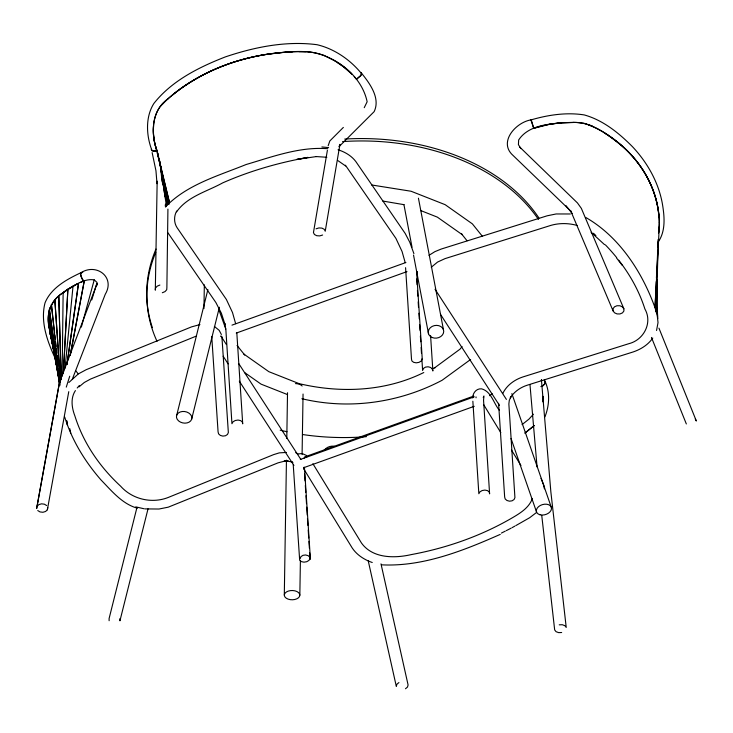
<?xml version="1.0" encoding="UTF-8"?>
<svg xmlns="http://www.w3.org/2000/svg" width="733" height="733" viewBox="0 0 733 733"><rect width="100%" height="100%" fill="white"/><g stroke="black" fill="none" stroke-linecap="round" stroke-linejoin="round"><path stroke-width="1.1" d="M659.297 222.246L658.885 231.069M656.218 302.647L656.154 311.809L658.371 239.471M62.122 376.13L63.139 292.623L77.038 284.001A89.664 61.306 4.7 0 0 62.552 293.09C50.44 300.475 45.767 314.604 49.276 328.118C49.926 332.864 50.934 337.565 52.3 342.155C50.733 336.795 49.642 331.298 49.029 325.745C46.087 312.606 51.851 299.76 63.139 292.623M167.921 209.097L166.877 287.638L166.712 289.737L165.035 291.597L162.314 292.742M203.957 308.575L204.333 284.853M284.303 595.068L286.447 460.177M286.795 438.453L287.519 392.732M299.834 595.223A7.761 4.636 0.1 0 0 288.298 591.091A7.761 4.636 0.1 0 0 288.087 599.118A7.761 4.636 0.1 0 0 299.834 595.223L300.393 560.928M302.088 454.616L303.05 394.033M656.255 281.573L655.018 307.723L657.299 315.886L658.023 322.612L656.548 330.501M656.42 278.164L657.611 253.151M657.877 247.47L658.252 239.508M586.098 123.877C627.622 139.6 660.68 181.207 659.288 226.726L655.018 307.723C642.154 271.961 619.266 236.622 585.713 217.435M63.295 373.647L67.885 289.205C75.948 284.835 84.597 278.265 94.227 279.878L97.086 282.498L91.753 299.999M63.478 371.869L67.885 289.205L62.525 293.09M168.004 98.79C151.374 110.289 150.567 133.672 157.091 151.035L152.088 150.741C146.279 136.081 145.152 117.243 153.866 103.481C171.742 80.749 198.964 67.179 225.416 56.881C254.635 47.031 286.2 40.672 317.059 44.713C334.468 48.79 350.521 59.941 361.644 73.767L360.856 75.572L356.467 79.265L354.213 76.626M153.591 125.737L153.399 128.962A89.16 70.185 0.3 0 0 157.091 151.053L154.196 151.282L152.052 150.65L151.227 149.321M96.811 283.488L96.664 285.632L97.049 283.68L59.465 382.525L36.65 508.51L59.465 382.525M165.246 204.864L165.521 207.1L166.428 205.936L160.215 164.522L167.381 204.773L159.043 158.96C161.425 166.409 160.729 174.372 162.332 181.802M472.739 397.955C472.593 393.099 476.459 388.252 481.618 388.847C491.385 391.44 493.657 403.571 499.43 410.315M65.063 368.03L73.034 286.099M658.582 232.691L659.288 226.726M66.96 364.622L78.523 283.305L66.95 364.429M541.33 380.748L541.495 379.639M327.394 150.265L313.449 232.608L314.439 234.505L316.738 235.714L319.735 235.898L322.63 235.018M339.947 144.355L325.232 231.216L324.252 229.319L321.952 228.119L318.956 227.926L316.06 228.815M37.75 510.553L40.04 511.936L42.917 512.275L45.593 511.478L47.37 509.774L47.755 507.603M47.37 509.774L68.765 391.669M70.386 354.635L84.286 280.84L70.139 355.569M416.619 274.151L417.159 271.485M658.509 232.966L658.912 231.06M49.056 310.939L49.972 307.622M483.917 395.939L483.551 400.227L489.607 493.868L489.232 491.999L487.5 490.615L484.907 490.084L482.122 490.551L479.904 491.889L478.841 493.73L472.858 401.235M176.745 415.144L207.888 289.581M191.57 419.459A7.761 5.782 10.1 0 0 182.251 411.506A7.761 5.782 10.1 0 0 178.632 420.934A7.761 5.782 10.1 0 0 191.57 419.459L219.396 307.228M136.915 507.63L109.098 618.524L109.125 620.714M148.029 508.821L119.937 620.814L119.919 618.625M544.298 380.024L545.279 381.829L544.701 383.973L542.75 385.888L540.853 386.648M81.354 327.092L94.227 279.878M328.164 145.748L329.823 140.965L343.346 127.423M66.272 387.125L69.727 376.212M544.94 416.857C549.329 405.743 550.153 392.934 545.279 381.829M72.274 379.309L105.277 294.235C115.457 277.202 96.536 262.881 81.061 272.649L80.483 274.014L80.822 276.304L83.635 281.096L80.282 282.489M532.35 498.587C528.85 508.226 519.44 513.641 511.075 518.524A265.685 200.595 -1.8 0 1 465.134 539.928A264.851 199.962 -1.8 0 1 411.405 554.569C394.583 558.445 372.63 558.573 361.479 543.025L312.881 463.705M300.127 558.537L300.979 556.631L302.976 555.33L305.588 554.973L308.117 555.66L309.876 557.199L310.398 559.187L304.488 467.828M82.774 272.392L81.372 272.511L80.694 273.922L81.995 278.879L83.635 281.096M176.68 211.049C173.813 216.134 173.831 222.731 177.065 227.661L226.36 299.43L232.508 312.551L235.641 323.693M502.792 393.465C506.65 385.356 514.484 379.694 522.876 376.954L628.868 343.676C643.684 340.011 652.819 322.868 644.893 308.987A264.851 185.806 0.7 0 0 626.568 271.128A265.685 186.393 0.7 0 0 618.679 260.16M75.407 390.579C70.35 398.193 71.77 407.823 74.867 415.886A264.851 193.924 -8.3 0 0 93.228 454.203A265.685 194.538 -8.3 0 0 120.615 486.171C132.288 499.329 151.868 503.901 168.169 497.487L273.537 454.652L279.255 452.875L286.401 452.444M304.021 458.198L305.148 456.769L473.628 396.104M338.921 146.609L340.149 144.703M364.237 107.687L367.141 101.759C361.607 75.242 334.569 54.783 308.144 51.759M176.607 211.837C187.272 196.499 207.091 191.515 222.722 182.865C249.98 170.881 278.769 162.607 308.052 157.393L296.691 159.446L316.418 156.56M657.602 242.815C666.114 231.536 664.51 216.125 662.247 203.032C658.243 181.766 647.166 162.314 632.423 146.646C618.863 133.012 603.085 120.148 584.238 114.925C566.481 112.122 548.055 114.907 530.894 119.946L533.725 128.33A89.16 66.254 -12.8 0 1 561.46 122.75L573.618 122.365M533.422 414.172L529.024 419.074L522.07 424.609M652.791 338.06C648.091 344.812 640.834 349.357 633.129 351.959L527.091 385.256C520.311 387.445 514.08 391.788 510.278 397.891L510.928 396.718L509.279 400.447L508.867 403.984L514.923 497.625L514.071 499.521L512.074 500.822L509.462 501.18L506.943 500.492L505.174 498.953L504.652 496.965L498.596 403.324M462.092 346.581L460.003 349.183L434.587 367.856L435.246 367.535L432.122 368.901M77.194 387.986L79.329 385.558M53.344 302.014L55.424 299.66M68.957 382.434L78.303 373.931L86.21 369.689L191.524 326.881L199.935 324.591M162.14 104.352L163.679 102.785M339.425 146.252L374.142 111.645C380.775 97.819 369.322 82.811 360.902 72.42L361.497 73.612L360.783 75.49L356.467 79.265M431.261 267.252L437.564 262.066L445.041 258.621L551.079 225.324C559.591 222.914 568.744 223.079 577.237 225.48M542.732 385.879L544.701 383.973L545.343 381.985L544.39 380.253M37.035 506.338L38.812 504.634L41.488 503.837L44.365 504.176L46.655 505.55M533.871 425.8L525.268 432.827M79.017 386.868L84.286 382.489L90.59 379.053L196.023 336.2M324.16 450.19C326.579 447.222 330.436 445.655 334.221 446.232M534.348 425.525L524.791 433.203M167.985 98.772C206.138 65.42 257.989 50.21 308.153 51.777M398.917 682.551L396.901 684.265L396.306 686.354L368.223 560.8M405.486 688.754L407.502 687.041L408.089 684.961L380.995 563.851M536.51 512.486L529.712 517.69L515.858 525.579M483.212 397.442L483.734 397.02M470.623 359.472L442.109 380.262C399.43 402.829 348.935 410.013 301.877 398.715M429.007 255.331L434.88 251.648L441.184 249.064L547.12 215.814L556.127 213.963L570.366 213.972M512.083 527.659L514.914 526.102M506.292 530.637L511.139 528.172M501.427 533.074L505.312 531.123M500.263 534.384C463.137 550.785 422.712 566.939 381.49 564.831M81.372 272.511C67.244 279.09 51.191 287.712 45.034 302.83C40.159 321.585 47.269 341.413 55.232 358.318M423.784 372.529C385.347 391.633 340.194 393.401 298.881 383.579M159.876 285.045L157.155 286.191L155.478 288.06L155.314 290.149L157.164 181.161L157.009 183.699L155.955 170.771L152.134 152.565M231.976 325.14L405.917 262.506M236.264 333.084L406.98 271.613M300.31 459.454L474.242 396.819M303.517 467.773L474.233 406.311M531.517 120.139L531.26 119.836C516.078 122.099 498 142.01 512.944 155.341L571.034 211.342M298.377 453.938L302.06 453.507L306.678 455.56M305.148 456.769L306.88 456.897M561.478 122.723L549.411 124.317L533.743 128.312L531.26 119.836M81.061 272.649L82.398 272.566M559.233 624.828L562.284 624.718L564.841 625.661L566.224 627.421L550.85 491.797L541.449 379.996M561.67 632.515L558.619 632.625L556.054 631.681L554.67 629.922L541.742 515.391M371.594 184.963L411.085 191.249L445.142 204.672L472.382 223.877L482.305 236.218M316.097 156.56L326.836 157.265M298.972 51.631L305.643 51.667M573.6 122.384L577.641 122.521M577.622 122.539L583.899 123.291M321.879 146.948L328.622 147.608M144.795 508.894L158.997 509.023L168.242 507.172L278.073 462.844L285.641 460.874L284.312 460.929L288.023 460.764L286.484 460.837L292.046 462.047M327.706 148.707C299.77 146.508 272.493 156.77 246.114 164.522C218.764 175.608 187.685 184.377 166.428 205.936L166.089 203.664M382.818 201.053L403.975 204.663M143.879 508.729L135.733 506.86M583.88 123.309L586.116 123.868M338.05 149.77C344.895 151.914 351.428 155.717 355.798 161.507L405.202 233.47L409.774 242.229L413.916 253.645M137.291 508.18C122.026 503.864 111.709 490.899 101.062 480.005C85.055 461.689 72.036 440.451 64.751 417.159M588.26 124.555L592.42 126.186M420.485 210.463L437.354 217.133L462.202 234.642L461.515 233.836L467.058 240.754M299.421 383.762L268.846 371.677L243.997 354.167L244.685 354.974L237.061 345.463M287.244 394.482L261.058 384.138L244.712 372.621M372.245 562.513C364.356 559.755 356.898 555.028 352.207 547.972L303.581 468.616M323.959 55.378C305.249 48.506 284.587 52.355 265.291 54.535C244.749 57.989 224.637 64.174 205.964 73.447C188.867 82.16 172.383 92.954 159.574 107.403C151.96 118.627 152.308 133.589 155.543 146.307L169.479 202.528L157.549 152.821L158.575 156.816M323.94 55.36L334.358 60.656M337.959 160.646L345.6 165.96M334.34 60.637L337.592 62.635A89.664 70.579 0.3 0 1 351.803 74.07L343.676 66.905L337.574 62.626M214.366 326.442L219.167 330.317L221.366 334.486M295.72 452.646L297.818 453.947M591.11 232.297L604.533 244.639M291.816 461.598L292.934 462.66M593.455 233.259L595.892 235.586M519.532 146.857L577.448 202.931L581.351 208.374L623.875 308.804L623.902 310.994L622.473 312.881L619.971 313.953L617.076 313.926L614.556 312.808L613.081 310.893L570.558 210.472M345.417 165.209L395.912 238.381L402.06 251.501L405.202 262.634M75.581 370.586L78.239 373.857M565.876 205.524L572.198 213.532M616.746 258.245L622.235 265.328M623.875 308.804L622.409 306.88L619.889 305.762L616.994 305.734L614.492 306.806L613.063 308.694L613.081 310.893M167.894 232.755L215.896 302.555L221.403 313.284L225.077 324.664L224.829 323.601L225.883 330.061L231.94 423.701L232.993 421.851L235.211 420.513L237.996 420.055L240.598 420.586L242.321 421.97L242.705 423.83L236.796 332.48M435.036 289.242L506.411 399.421M440.469 314.338L499.439 405.358M226.415 344.547L220.825 335.925A4.132 2.666 -32.9 0 1 221.247 336.649M238.83 363.705L300.897 459.509M223.162 356.229L228.128 363.898M239.306 381.142L293.924 465.446M520.897 148.579L518.423 144.658L518.652 139.994C529.812 122.851 556.265 123.391 574.645 122.411C593.199 122.567 608.546 135.138 622.344 146.188C644.115 165.255 658.875 193.017 659.279 222.255M483.615 404.589L500.804 432.644M511.478 450.053L520.961 465.528M658.94 328.137L696.35 421.008L695.25 418.955M686.345 423.958L651.463 337.427M541.036 478.374L543.804 485.237L544.39 488.838M218.984 310.05L225.837 329.117M511.863 393.612L551.271 507.19M511.029 438.481L536.556 512.037M155.543 146.307L157.283 151.722M168.333 202.4L168.966 204.571M157.513 152.821L168.343 203.618L159.07 158.96M57.605 369.322L49.771 331.215L59.007 377.999M69.827 428.732L70.744 433.212M56.807 365.804L49.029 325.745L59.831 383.881L51.392 304.452L54.572 332.764M57.889 371.365L58.319 373.592M418.433 198.176L443.465 329.749M403.901 204.47L412.028 247.204M413.531 255.075L428.512 333.79M57.476 369.414L48.653 320.284L59.721 384.193M57.88 371.649L58.283 373.876M58.686 376.111L59.089 378.347M221.897 336.529L228.348 432.543L227.496 434.44L225.498 435.75L222.887 436.108L220.358 435.42L218.599 433.881L218.077 431.893L211.755 336.639M55.259 355.148L48.625 314.842L59.785 385.677M55.626 357.383L56.001 359.628M56.368 361.864L56.734 364.109M57.101 366.344L57.467 368.58M57.843 370.825L58.209 373.06M58.576 375.296L58.942 377.541M59.309 379.776L59.685 382.012M542.777 396.306L543.318 401.95M161.187 170.835L165.072 196.875M56.01 355.972L49.377 309.509L59.749 384.999M56.331 358.235L57.467 366.17M57.788 368.433L58.273 371.833M58.603 374.096L59.089 377.495M59.41 379.767L59.73 382.03M161.599 175.773L162.717 184.725M542.97 397.02L543.4 402.215M54.828 335.027L55.341 339.562M55.589 341.825L56.102 346.352M56.359 348.615L56.862 353.15M57.119 355.413L57.504 358.813M57.889 362.203L58.264 365.602M58.777 370.138L59.034 372.401M59.538 376.927L59.794 379.19M529.996 384.807L537.069 466.976M60.463 381.746L54.874 300.273L60.399 382.424M430.583 335.577L432.873 370.98L432.351 368.992L430.592 367.453L428.063 366.775L425.452 367.132L423.454 368.433L422.602 370.33L421.869 358.913M416.573 271.247L422.254 359.179L421.2 361.03L418.983 362.368L416.197 362.835L413.595 362.304L411.873 360.92L411.488 359.051L405.578 267.692M416.692 278.971L417.068 284.679M417.434 290.396L417.801 296.105M418.176 301.813L418.543 307.521M418.909 313.229L419.276 318.937M419.652 324.655L420.018 330.363M420.385 336.071L420.76 341.78M421.127 347.488L421.493 353.196M304.149 467.159L304.296 469.45M304.589 474.013L305.038 480.866M305.331 485.438L305.771 492.283M305.991 495.71L306.513 503.708M306.733 507.135L307.246 515.125M307.475 518.552L307.915 525.405M308.208 529.968L308.73 537.967M308.95 541.394L309.39 548.238M309.683 552.81L310.059 558.519L308.996 560.369L306.779 561.707L303.993 562.165L301.391 561.634L299.669 560.25L293.237 464.749M657.144 308.355L657.767 318.58M61.215 379.153L58.796 296.324L61.132 379.822M657.089 279.594L657.528 317.233M295.472 383.606A7.761 4.636 0.1 0 1 302.152 385.998M492.292 393.859A206.11 148.011 -3.7 0 1 489.571 395.71M366.418 436.666A206.11 148.011 -3.7 0 1 302.72 434.541M286.979 431.71A206.11 148.011 -3.7 0 1 280.189 430.179M157.036 341.358A206.11 148.011 -3.7 0 1 155.708 252.454M342.549 141.597A206.11 148.011 -3.7 0 1 538.434 219.405M152.382 327.651A206.11 148.011 -3.7 0 1 155.982 249.046M344.693 139.059A206.11 148.011 -3.7 0 1 538.92 217.967M172.594 94.978A178.962 140.883 0.3 0 1 292.293 51.878M542.951 397.011A89.16 57.037 -6.9 0 1 543.382 402.206M476.065 397.79A4.132 1.072 70.2 0 1 476.01 396.892M53.17 344.647A178.962 122.374 4.7 0 1 48.919 323.51M604.249 132.847A178.962 132.985 -12.8 0 1 658.94 217.27M605.357 244.84A265.685 186.393 0.7 0 1 616.71 257.677M67.509 425.241L66.685 420.769L67.509 425.241M432.113 337.492A7.761 6.359 -9 0 0 443.722 331.38A7.761 6.359 -9 0 0 432.131 326.432A7.761 6.359 -9 0 0 432.113 337.492M540.01 514.777A7.761 5.213 -16.1 0 0 551.509 508.537A7.761 5.213 -16.1 0 0 540.221 505.523A7.761 5.213 -16.1 0 0 540.01 514.777"/></g></svg>
